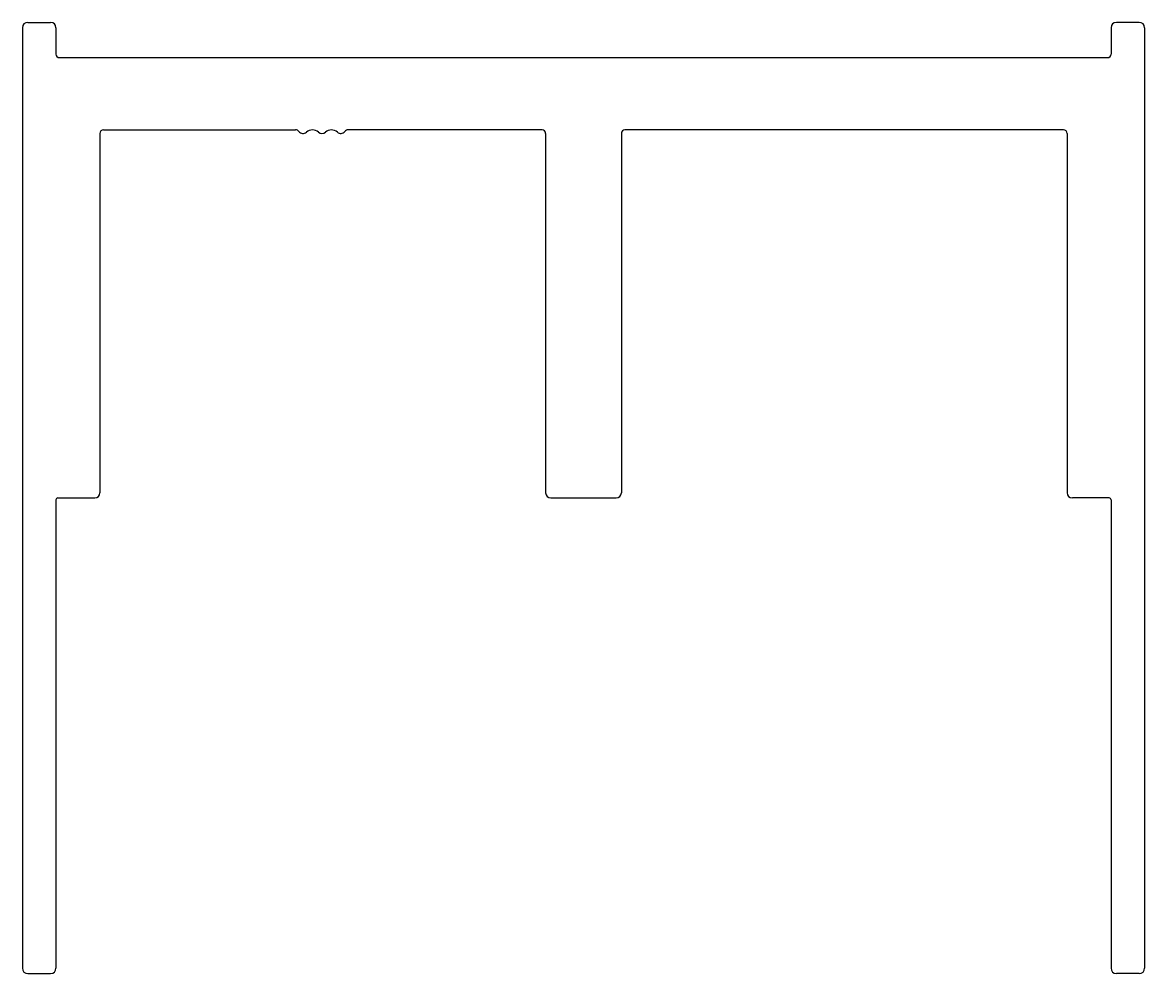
# Model space of a CAD drawing. Extents: x 398.4 to 462.1, y 360.4 to 414.4.
import ezdxf

# ---------------------------------------------------------------- set-up
doc = ezdxf.new("R2010")
doc.units = 0
doc.layers.get('0').update_dxf_attribs({"linetype": 'CONTINUOUS'})

msp = doc.modelspace()

# ---------------------------------------------------------------- linework, layer by layer
at = {"color": 0}
for p, q in [((398.448, 414.093), (398.448, 360.693)), ((398.748, 414.393), (400.048, 414.393)), ((400.348, 414.093), (400.348, 412.593)), ((460.248, 414.093), (460.248, 412.593)), ((461.848, 414.393), (460.548, 414.393)), ((462.148, 414.093), (462.148, 360.693)), ((400.548, 412.393), (460.048, 412.393)), ((402.848, 408.093), (402.848, 387.693)), ((403.048, 408.293), (413.95, 408.293)), ((427.948, 408.293), (416.946, 408.293)), ((428.148, 408.093), (428.148, 387.693)), ((432.448, 408.093), (432.448, 387.693)), ((457.548, 408.293), (432.648, 408.293)), ((457.748, 408.093), (457.748, 387.693)), ((400.448, 387.393), (402.548, 387.393)), ((428.448, 387.393), (432.148, 387.393)), ((460.148, 387.393), (458.048, 387.393)), ((400.348, 387.293), (400.348, 360.693)), ((460.248, 387.293), (460.248, 360.693)), ((398.748, 360.393), (400.048, 360.393)), ((461.848, 360.393), (460.548, 360.393))]:
    msp.add_line(p, q, dxfattribs=at)
for centre, radius, start, end in [((398.748, 414.093), 0.3, 90, 180), ((400.048, 414.093), 0.3, 0, 90), ((460.548, 414.093), 0.3, 90, 180), ((461.848, 414.093), 0.3, 0, 90), ((400.548, 412.593), 0.2, 180, 270), ((460.048, 412.593), 0.2, 270, 360), ((403.048, 408.093), 0.2, 90, 180), ((413.95, 408.043), 0.25, 39.5212, 90), ((414.374, 408.393), 0.3, 219.5212, 310.85645), ((414.911, 407.772), 0.521, 49.14355, 130.85645), ((415.448, 408.393), 0.3, 229.14355, 310.85645), ((415.985, 407.772), 0.521, 49.14355, 130.85645), ((416.522, 408.393), 0.3, 229.14355, 320.4788), ((416.946, 408.043), 0.25, 90, 140.4788), ((427.948, 408.093), 0.2, 0, 90), ((432.648, 408.093), 0.2, 90, 180), ((457.548, 408.093), 0.2, 0, 90), ((400.448, 387.293), 0.1, 90, 180), ((402.548, 387.693), 0.3, 270, 360), ((428.448, 387.693), 0.3, 180, 270), ((432.148, 387.693), 0.3, 270, 360), ((458.048, 387.693), 0.3, 180, 270), ((460.148, 387.293), 0.1, 0, 90), ((398.748, 360.693), 0.3, 180, 270), ((400.048, 360.693), 0.3, 270, 360), ((460.548, 360.693), 0.3, 180, 270), ((461.848, 360.693), 0.3, 270, 0)]:
    msp.add_arc(centre, radius, start, end, dxfattribs=at)

doc.saveas('drawing.dxf')
